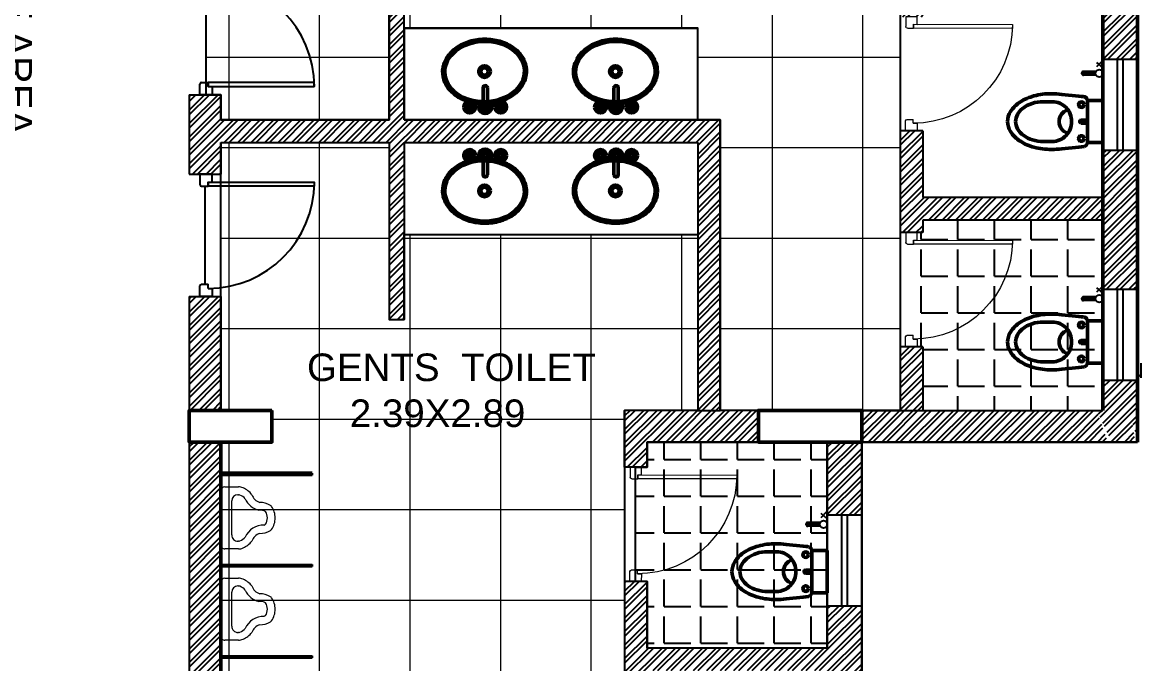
# Model space of a CAD drawing. Header units: millimetres. Extents: x 1521 to 3683, y 1649 to 3322.
# Drawn here: x 1620.914 to 1625.318, y 1658.79 to 1661.314 of the extents above; entities that cross this region are included whole.
import ezdxf

# ---------------------------------------------------------------- set-up
doc = ezdxf.new("R2010")
doc.units = ezdxf.units.MM
doc.header["$LTSCALE"] = 0.1
for name, color, linetype, lineweight in [('COL', 1, 'Continuous', 50), ('DOOR', 8, 'Continuous', 15), ('ELEVATION', 54, 'Continuous', 9), ('plan wall', 7, 'Continuous', 25), ('WALL', 7, 'Continuous', 50)]:
    doc.layers.add(name, color=color, linetype=linetype, lineweight=lineweight)
doc.styles.add('WORKING', font='ARIALN.TTF')
pattern_1 = [(0, (684.8491, 958.43004), (0, 0.35636287), []), (90, (684.8491, 958.43004), (-0.35636287, 0), [])]
pattern_2 = [(45, (959.437575, 807.466503), (-0.0265249055, 0.0265249055), []), (45, (959.437575, 807.48526), (-0.0265249055, 0.0265249055), [])]
pattern_3 = [(0, (684.8491, 958.43004), (0, 0.144420742), [0.105033267, -0.039387475]), (90, (684.8491, 958.43004), (-0.144420742, 0), [0.105033267, -0.039387475])]

# ---------------------------------------------------------------- blocks, each defined once
blk = doc.blocks.new('D75')
at = {"layer": 'DOOR'}
for p, q in [((0.05, 0.7), (0.05, 0.675)), ((0.05, 0.7), (0.075, 0.7)), ((0.05, 0.05), (0.05, 0.075)), ((0.05, 0.05), (0.075, 0.05))]:
    blk.add_line(p, q, dxfattribs=at)
for points in [[(0.075, 0.7), (0.075, 0.75), (0, 0.75), (0, 0.685)], [(0.01, 0.675), (0.05, 0.675)], [(0.01, 0.075), (0.05, 0.075)], [(0.075, 0.05), (0.075, 0), (0, 0), (0, 0.065)]]:
    blk.add_lwpolyline(points, dxfattribs=at)
blk.add_lwpolyline([(0.05, 0.075), (0.05, 0.05), (0.7, 0.05), (0.7, 0.075)], close=True, dxfattribs=at)
for centre, radius, start, end in [((0.01, 0.685), 0.01, 180, 270), ((0.05, 0.05), 0.65, 0, 90), ((0.01, 0.065), 0.01, 90, 180)]:
    blk.add_arc(centre, radius, start, end, dxfattribs=at)
blk = doc.blocks.new('Faucet - Bathroom top')
for p, q in [((-4.107, 0.125), (-4.375, 0.125)), ((-3.75, 0.4788), (-3.75, 0.75)), ((-3.5, 0.482), (-3.5, 0.75)), ((-3.1461, 0.125), (-2.875, 0.125)), ((3.143, 0.125), (2.875, 0.125)), ((3.5, 0.4788), (3.5, 0.75)), ((3.75, 0.482), (3.75, 0.75)), ((4.1039, 0.125), (4.375, 0.125)), ((-4.1039, -0.125), (-4.375, -0.125)), ((-3.75, -0.4821), (-3.75, -0.75)), ((-3.5, -0.4789), (-3.5, -0.75)), ((-3.143, -0.125), (-2.875, -0.125)), ((-0.5, -0.8639), (-0.5, -4.5)), ((0.5, -4.5), (0.5, -0.8631)), ((3.1461, -0.125), (2.875, -0.125)), ((3.5, -0.4821), (3.5, -0.75)), ((3.75, -0.4789), (3.75, -0.75)), ((4.107, -0.125), (4.375, -0.125))]:
    blk.add_line(p, q)
for centre, radius in [((-3.625, 0), 1.375), ((-4.625, 0), 0.2795), ((-3.625, 0), 0.5), ((-3.625, 1), 0.2795), ((-2.625, 0), 0.2795), ((0, 0), 0.5), ((3.625, 0), 1.375), ((2.625, 0), 0.2795), ((3.625, 0), 0.5), ((3.625, 1), 0.2795), ((4.625, 0), 0.2795), ((-3.625, -1), 0.2795), ((3.625, -1), 0.2795)]:
    blk.add_circle(centre, radius)
for centre, radius, start, end in [((-3.625, 0), 1, 105.2407, 164.2093), ((-3.625, 0), 1, 16.44125, 74.07887), ((0, 0), 1.5, 289.6514, 250.3603), ((0, 0), 1, 300.3431, 239.7554), ((3.625, 0), 1, 106.12, 164.0884), ((3.625, 0), 1, 16.23422, 73.90469), ((-3.625, 0), 1, 196.2342, 253.9047), ((-3.625, 0), 1, 286.12, 344.0884), ((3.625, 0), 1, 196.4413, 254.0789), ((3.625, 0), 1, 285.2407, 344.2093), ((0, -4.5), 0.5, 180, 0)]:
    blk.add_arc(centre, radius, start, end)
blk = doc.blocks.new('ura')
for p, q in [((66.9686, 30.005), (66.9686, 30.0928)), ((67.0186, 30.09), (67.0186, 30.0928)), ((67.1686, 30.05), (67.0586, 30.05)), ((67.2786, 30.05), (67.1686, 30.05)), ((67.3186, 30.0928), (67.3186, 30.09)), ((67.3686, 30.0928), (67.3686, 30.005)), ((67.3436, 29.98), (66.9936, 29.98))]:
    blk.add_line(p, q)
for centre, radius, start, end in [((67.1677, 30.2031), 0.1269, 89.60008, 125.10691), ((67.1695, 30.2031), 0.1269, 54.89309, 90.39992), ((67.1889, 30.2342), 0.1204, 147.06315, 181.9449), ((67.1091, 30.2865), 0.025, 125.10691, 148.18796), ((67.1889, 30.2342), 0.0704, 150.65869, 187.46962), ((67.1677, 30.2031), 0.0769, 89.33997, 121.48798), ((67.1695, 30.2031), 0.0769, 58.51202, 90.66003), ((67.1483, 30.2342), 0.0704, 19.89903, 29.34131), ((67.3442, 30.2555), 0.1297, 178.84253, 246.50776), ((67.2281, 30.2865), 0.025, 31.81204, 54.89309), ((67.1483, 30.2342), 0.1204, 358.0551, 32.93685), ((67.114, 30.0616), 0.152, 128.88395, 156.11333), ((66.993, 30.2555), 0.0797, 288.71538, 341.41459), ((66.993, 30.2555), 0.1297, 293.49224, 346.41313), ((67.3442, 30.2555), 0.0797, 198.58541, 251.28462), ((67.2232, 30.0616), 0.152, 23.88667, 51.11605), ((67.0436, 30.0928), 0.075, 156.11333, 180), ((67.0436, 30.0928), 0.025, 156.11333, 180), ((67.114, 30.0616), 0.102, 132.78454, 156.11333), ((67.2232, 30.0616), 0.102, 23.88667, 47.21546), ((67.2936, 30.0928), 0.025, 360, 23.88667), ((67.2936, 30.0928), 0.075, 0, 23.88667), ((67.0586, 30.09), 0.04, 180, 270), ((67.2786, 30.09), 0.04, 270, 0), ((66.9936, 30.005), 0.025, 180, 270), ((67.3436, 30.005), 0.025, 270, 360)]:
    blk.add_arc(centre, radius, start, end)

msp = doc.modelspace()

# ---------------------------------------------------------------- hatches: boundary and pattern name
at = {"lineweight": 0}
h = msp.add_hatch(dxfattribs=at)
h.set_pattern_fill('NET', color=9, scale=0.11224, style=0)
h.set_pattern_definition(pattern_1)
h.paths.add_polyline_path([(1621.6952, 1662.2492), (1624.3687, 1662.2492), (1624.3687, 1659.7868), (1623.6599, 1659.7868), (1623.6599, 1660.9304), (1623.5713, 1660.9304), (1623.5713, 1661.2919), (1622.4169, 1661.2919), (1622.4169, 1661.6278), (1622.3579, 1661.6278), (1622.3579, 1660.9304), (1621.6952, 1660.9304), (1621.6952, 1661.0293), (1621.6369, 1661.0293), (1621.6369, 1661.5114), (1621.6952, 1661.5114)])
h = msp.add_hatch()
h.set_pattern_fill('STEEL', color=256, scale=0.011815, style=0)
h.set_pattern_definition(pattern_2)
h.paths.add_polyline_path([(1625.3021, 1661.6669), (1625.1662, 1661.6669), (1625.1662, 1661.4813), (1625.1662, 1661.1695), (1625.3021, 1661.1695)])
h.paths.add_polyline_path([(1625.1662, 1661.4813), (1624.4574, 1661.4813), (1624.4574, 1661.7438), (1624.4344, 1661.7438), (1624.4344, 1661.7437), (1624.3894, 1661.7438), (1624.3687, 1661.7438), (1624.3687, 1661.3365), (1624.4574, 1661.3365), (1624.4574, 1661.3926), (1625.1662, 1661.3926)])
h.paths.add_polyline_path([(1625.1662, 1660.6247), (1624.4574, 1660.6247), (1624.4574, 1660.8872), (1624.4344, 1660.8872), (1624.4344, 1660.8871), (1624.3894, 1660.8872), (1624.3687, 1660.8872), (1624.3687, 1660.4866), (1624.4574, 1660.4866), (1624.4574, 1660.5361), (1625.1662, 1660.5361)])
h.paths.add_polyline_path([(1625.3021, 1660.8102), (1625.1662, 1660.8102), (1625.1662, 1660.2632), (1625.3021, 1660.2632)])
h.paths.add_polyline_path([(1624.4574, 1660.0373), (1624.4344, 1660.0373), (1624.4344, 1660.0372), (1624.3894, 1660.0373), (1624.3687, 1660.0373), (1624.3687, 1659.7868), (1624.4574, 1659.7868)])
h.paths.add_polyline_path([(1625.0471, 1659.7868), (1624.4574, 1659.7868), (1624.2173, 1659.7868), (1624.2173, 1659.662), (1625.0995, 1659.662)])
h.paths.add_polyline_path([(1625.3021, 1659.904), (1625.1662, 1659.904), (1625.1662, 1659.7868), (1625.1427, 1659.7868), (1625.2009, 1659.662), (1625.2942, 1659.662), (1625.2801, 1659.7473), (1625.3021, 1659.671)])
h.paths.add_polyline_path([(1625.1419, 1659.7868), (1625.0471, 1659.7868), (1625.0995, 1659.662), (1625.1855, 1659.662)])
h = msp.add_hatch()
h.set_pattern_fill('STEEL', color=256, scale=0.011815, style=0)
h.set_pattern_definition(pattern_2)
h.paths.add_polyline_path([(1623.8105, 1659.7868), (1623.6599, 1659.7868), (1623.5713, 1659.7868), (1623.284, 1659.7868), (1623.284, 1659.5627), (1623.3726, 1659.5627), (1623.3726, 1659.662), (1623.8105, 1659.662)])
h.paths.add_polyline_path([(1623.6599, 1660.9304), (1623.5713, 1660.9304), (1622.4169, 1660.9304), (1622.4169, 1661.6278), (1622.3579, 1661.6278), (1622.3579, 1660.9304), (1621.6952, 1660.9304), (1621.6952, 1661.0293), (1621.6369, 1661.0293), (1621.5705, 1661.0293), (1621.5705, 1660.7171), (1621.6952, 1660.7171), (1621.6952, 1660.8418), (1622.3579, 1660.8418), (1622.3579, 1660.1444), (1622.4169, 1660.1444), (1622.4169, 1660.8418), (1623.5713, 1660.8418), (1623.5713, 1659.7868), (1623.6599, 1659.7868)])
h = msp.add_hatch(dxfattribs=at)
h.set_pattern_fill('NET', color=9, scale=0.11224, style=0)
h.set_pattern_definition(pattern_1)
h.paths.add_polyline_path([(1621.6952, 1660.8418), (1622.3579, 1660.8418), (1622.3579, 1660.1444), (1622.4169, 1660.1444), (1622.4169, 1660.4792), (1623.5713, 1660.4792), (1623.5713, 1659.7868), (1623.284, 1659.7868), (1623.284, 1657.9535), (1621.6952, 1657.9535), (1621.6952, 1659.662), (1621.8959, 1659.662), (1621.8959, 1659.7868), (1621.6952, 1659.7868)])
h = msp.add_hatch()
h.set_pattern_fill('ANGLE', color=9, scale=0.020676, style=0)
h.set_pattern_definition(pattern_3)
edge = h.paths.add_edge_path()
edge.add_line((1624.4131, 1660.4865), (1624.4574, 1660.4865))
edge.add_line((1624.4574, 1660.4865), (1624.4574, 1660.5361))
edge.add_line((1624.4574, 1660.5361), (1625.1662, 1660.5361))
edge.add_line((1625.1662, 1660.5361), (1625.1662, 1659.7868))
edge.add_line((1625.1662, 1659.7868), (1624.4574, 1659.7868))
edge.add_line((1624.4574, 1659.7868), (1624.4574, 1660.0373))
edge.add_line((1624.4574, 1660.0373), (1624.4131, 1660.0373))
edge.add_line((1624.4131, 1660.0373), (1624.4142, 1660.4865))
edge.add_line((1624.4142, 1660.4865), (1624.4574, 1660.4865))
h = msp.add_hatch()
h.set_pattern_fill('STEEL', color=256, scale=0.011815, style=0)
h.set_pattern_definition(pattern_2)
h.paths.add_polyline_path([(1621.6952, 1660.2349), (1621.5705, 1660.2349), (1621.5705, 1659.7868), (1621.6952, 1659.7868)])
h = msp.add_hatch()
h.set_pattern_fill('STEEL', color=256, scale=0.011815, style=0)
h.set_pattern_definition(pattern_2)
h.paths.add_polyline_path([(1621.6952, 1659.662), (1621.5705, 1659.662), (1621.5705, 1658.7485), (1621.5705, 1657.7676), (1621.6952, 1657.7676), (1621.6952, 1657.8287)])
h.paths.add_polyline_path([(1623.919, 1657.9535), (1623.3726, 1657.9535), (1623.3726, 1658.2636), (1623.3496, 1658.2635), (1623.3496, 1658.2634), (1623.3047, 1658.2636), (1623.284, 1658.2636), (1623.284, 1657.9535), (1621.6952, 1657.9535), (1621.6952, 1657.8287), (1623.919, 1657.8287)])
h.paths.add_polyline_path([(1624.2173, 1658.1027), (1624.0815, 1658.1027), (1624.0815, 1657.9535), (1624.2173, 1657.9535)])
h.paths.add_polyline_path([(1624.5877, 1657.9535), (1624.2173, 1657.9535), (1624.2173, 1657.8287), (1624.4518, 1657.8287), (1624.4518, 1657.3077), (1624.5877, 1657.3077)])
h.paths.add_polyline_path([(1624.2173, 1659.662), (1624.0815, 1659.662), (1624.0815, 1659.3755), (1624.2173, 1659.3755)])
h.paths.add_polyline_path([(1624.2173, 1659.0163), (1624.0815, 1659.0163), (1624.0815, 1658.8509), (1623.3726, 1658.8509), (1623.3726, 1659.1135), (1623.3496, 1659.1134), (1623.3496, 1659.1133), (1623.3047, 1659.1135), (1623.284, 1659.1135), (1623.284, 1658.7128), (1623.3726, 1658.7128), (1623.3726, 1658.7623), (1624.0815, 1658.7623), (1624.0815, 1658.4619), (1624.2173, 1658.4619)])
h.paths.add_polyline_path([(1621.6952, 1657.2854), (1621.6369, 1657.2854), (1621.5705, 1657.2854), (1621.5705, 1655.4422), (1621.6952, 1655.4422)])
h = msp.add_hatch()
h.set_pattern_fill('ANGLE', color=9, scale=0.020676, style=0)
h.set_pattern_definition(pattern_3)
edge = h.paths.add_edge_path()
edge.add_line((1623.3283, 1659.5627), (1623.3726, 1659.5627))
edge.add_line((1623.3726, 1659.5627), (1623.3726, 1659.662))
edge.add_line((1623.3726, 1659.662), (1624.0815, 1659.662))
edge.add_line((1624.0815, 1659.662), (1624.0815, 1658.8509))
edge.add_line((1624.0815, 1658.8509), (1623.3726, 1658.8509))
edge.add_line((1623.3726, 1658.8509), (1623.3726, 1659.1135))
edge.add_line((1623.3726, 1659.1135), (1623.3271, 1659.1134))
edge.add_line((1623.3271, 1659.1134), (1623.3265, 1659.5627))

# ---------------------------------------------------------------- linework, layer by layer
for p, q in [((1625.3021, 1665.0046), (1625.3021, 1659.662)), ((1622.3579, 1660.9304), (1622.3579, 1661.6278)), ((1622.4169, 1660.9304), (1622.4169, 1661.6278)), ((1622.4169, 1661.2919), (1622.4169, 1660.9304)), ((1623.5713, 1660.9304), (1623.5713, 1661.2919)), ((1621.645, 1661.0614), (1621.645, 1661.0775)), ((1621.645, 1661.0614), (1621.661, 1661.0614)), ((1621.5705, 1661.0293), (1621.5705, 1660.7171)), ((1621.5705, 1661.0293), (1621.6952, 1661.0293)), ((1621.6952, 1661.0293), (1621.6952, 1660.9304)), ((1621.6952, 1660.9304), (1622.3579, 1660.9304)), ((1622.3579, 1660.9304), (1622.2965, 1660.9304)), ((1622.4169, 1660.9304), (1623.6599, 1660.9304)), ((1623.6599, 1660.9304), (1622.4169, 1660.9304)), ((1623.6599, 1660.9304), (1623.6599, 1659.7868)), ((1624.3687, 1660.8872), (1624.3687, 1660.4866)), ((1624.4574, 1660.8872), (1624.3687, 1660.8872)), ((1624.4574, 1660.8872), (1624.4574, 1660.6247)), ((1621.6952, 1660.8418), (1621.6952, 1660.7171)), ((1621.6952, 1660.8418), (1622.3579, 1660.8418)), ((1622.3579, 1660.8418), (1622.3579, 1660.1444)), ((1622.4169, 1660.8418), (1623.5713, 1660.8418)), ((1622.4169, 1660.8418), (1622.4169, 1660.1444)), ((1623.5713, 1660.8418), (1623.5713, 1659.7868)), ((1621.5705, 1660.7171), (1621.6952, 1660.7171)), ((1621.6321, 1660.6688), (1621.6321, 1660.2831)), ((1621.645, 1660.6849), (1621.645, 1660.6688)), ((1621.645, 1660.6849), (1621.661, 1660.6849)), ((1625.1662, 1660.6247), (1624.4574, 1660.6247)), ((1625.1662, 1660.5361), (1624.4574, 1660.5361)), ((1624.4574, 1660.5361), (1624.4574, 1660.4866)), ((1624.4574, 1660.4866), (1624.3687, 1660.4866)), ((1621.645, 1660.2671), (1621.645, 1660.2831)), ((1621.645, 1660.2671), (1621.661, 1660.2671)), ((1621.5705, 1660.2349), (1621.5705, 1659.7868)), ((1621.5705, 1660.2349), (1621.6952, 1660.2349)), ((1621.6952, 1660.2349), (1621.6952, 1659.7868)), ((1622.3579, 1660.1444), (1622.4169, 1660.1444)), ((1624.4574, 1660.0373), (1624.3687, 1660.0373)), ((1624.3687, 1660.0373), (1624.3687, 1659.7868)), ((1624.4574, 1660.0373), (1624.4574, 1659.7868)), ((1621.5705, 1659.7868), (1621.6952, 1659.7868)), ((1623.5713, 1659.7868), (1623.284, 1659.7868)), ((1623.284, 1659.5627), (1623.284, 1659.7868)), ((1623.5713, 1659.7868), (1623.6599, 1659.7868)), ((1623.8105, 1659.7868), (1623.6599, 1659.7868)), ((1624.2173, 1659.7868), (1625.1662, 1659.7868)), ((1621.5705, 1659.662), (1621.5705, 1658.7485)), ((1624.0815, 1659.662), (1623.3726, 1659.662)), ((1623.3726, 1659.662), (1623.3726, 1659.5627)), ((1624.0815, 1658.8509), (1624.0815, 1659.662)), ((1624.2173, 1659.662), (1625.3021, 1659.662)), ((1624.2173, 1657.9535), (1624.2173, 1659.662)), ((1625.3021, 1659.662), (1624.2173, 1659.662)), ((1624.2173, 1659.662), (1624.2173, 1657.9535)), ((1623.3726, 1659.5627), (1623.284, 1659.5627)), ((1622.0546, 1659.5391), (1622.0546, 1659.5317)), ((1622.0546, 1659.1797), (1622.0546, 1659.1723)), ((1623.284, 1659.1135), (1623.284, 1658.7128)), ((1623.3726, 1659.1135), (1623.284, 1659.1135)), ((1623.3726, 1659.1135), (1623.3726, 1658.8509)), ((1624.0815, 1658.8509), (1623.3726, 1658.8509)), ((1622.0546, 1658.8203), (1622.0546, 1658.8129))]:
    msp.add_line(p, q)
at = {"color": 3}
for p, q in [((1625.317, 1659.9153), (1625.317, 1659.9729)), ((1625.3182, 1659.9163), (1625.3021, 1659.9324))]:
    msp.add_line(p, q, dxfattribs=at)
for points in [[(1621.6952, 1662.2492), (1624.3687, 1662.2492), (1624.3687, 1659.7868), (1623.6599, 1659.7868), (1623.6599, 1660.9304), (1623.5713, 1660.9304), (1623.5713, 1661.2919), (1622.4169, 1661.2919), (1622.4169, 1661.6278), (1622.3579, 1661.6278), (1622.3579, 1660.9304), (1621.6952, 1660.9304), (1621.6952, 1661.0293), (1621.6369, 1661.0293), (1621.6369, 1661.5114), (1621.6952, 1661.5114), (1621.6952, 1662.2492), (1624.3687, 1662.2492)], [(1621.661, 1661.0614), (1621.661, 1661.0293), (1621.6128, 1661.0293), (1621.6128, 1661.0711)], [(1621.6192, 1661.0775), (1621.645, 1661.0775)], [(1621.6952, 1660.8418), (1622.3579, 1660.8418), (1622.3579, 1660.1444), (1622.4169, 1660.1444), (1622.4169, 1660.4792), (1623.5713, 1660.4792), (1623.5713, 1659.7868), (1623.284, 1659.7868), (1623.284, 1657.9535), (1621.6952, 1657.9535), (1621.6952, 1659.662), (1621.8959, 1659.662), (1621.8959, 1659.7868), (1621.6952, 1659.7868), (1621.6952, 1660.8418)], [(1621.661, 1660.6849), (1621.661, 1660.7171), (1621.6128, 1660.7171), (1621.6128, 1660.6753)], [(1621.6192, 1660.6688), (1621.645, 1660.6688)], [(1621.661, 1660.2671), (1621.661, 1660.2349), (1621.6128, 1660.2349), (1621.6128, 1660.2767)], [(1621.6192, 1660.2831), (1621.645, 1660.2831)], [(1623.8105, 1659.7868), (1623.8105, 1659.662), (1623.3726, 1659.662), (1623.3727, 1659.5627)], [(1623.3283, 1659.5627), (1623.3726, 1659.5627), (1623.3726, 1659.662), (1624.0815, 1659.662), (1624.0815, 1658.8509), (1623.3726, 1658.8509), (1623.3726, 1659.1135), (1623.3271, 1659.1134), (1623.3265, 1659.5627)]]:
    msp.add_lwpolyline(points)
at = {"color": 253}
for points in [[(1625.3021, 1661.1695), (1625.3021, 1660.8102), (1625.1662, 1660.8102), (1625.1662, 1661.1695)], [(1625.2446, 1661.1695), (1625.2446, 1660.8102), (1625.2237, 1660.8102), (1625.2237, 1661.1695)], [(1625.3021, 1660.2632), (1625.3021, 1659.904), (1625.1662, 1659.904), (1625.1662, 1660.2632)], [(1625.2446, 1660.2632), (1625.2446, 1659.904), (1625.2237, 1659.904), (1625.2237, 1660.2632)], [(1624.2173, 1659.3755), (1624.2173, 1659.0163), (1624.0815, 1659.0163), (1624.0815, 1659.3755)], [(1624.1598, 1659.3755), (1624.1598, 1659.0163), (1624.139, 1659.0163), (1624.139, 1659.3755)]]:
    msp.add_lwpolyline(points, close=True, dxfattribs=at)
for points in [[(1621.645, 1661.0775), (1621.645, 1661.0614), (1622.0628, 1661.0614), (1622.0628, 1661.0775)], [(1621.645, 1660.6688), (1621.645, 1660.6849), (1622.0628, 1660.6849), (1622.0628, 1660.6688)]]:
    msp.add_lwpolyline(points, close=True)
for centre, radius, start, end in [((1621.645, 1661.0614), 0.4179, 0, 90), ((1621.6192, 1661.0711), 0.00643, 90, 180), ((1621.6192, 1660.6753), 0.00643, 180, 270), ((1621.645, 1660.6849), 0.4179, 270, 0), ((1621.6192, 1660.2767), 0.00643, 90, 180)]:
    msp.add_arc(centre, radius, start, end)
at = {"layer": 'COL'}
for points in [[(1621.8959, 1659.7868), (1621.8959, 1659.662), (1621.5705, 1659.662), (1621.5705, 1659.7868)], [(1624.2173, 1659.7868), (1624.2173, 1659.662), (1623.8105, 1659.662), (1623.8105, 1659.7868)]]:
    msp.add_lwpolyline(points, close=True, dxfattribs=at)
at = {"layer": 'plan wall'}
for p, q in [((1625.1426, 1661.1405), (1625.1663, 1661.1648)), ((1625.1663, 1661.1354), (1625.1426, 1661.1559)), ((1625.1367, 1661.1136), (1625.0818, 1661.1137)), ((1625.1387, 1661.1062), (1625.0878, 1661.1063)), ((1625.1387, 1661.121), (1625.0879, 1661.1211)), ((1625.1426, 1660.2532), (1625.1663, 1660.2775)), ((1625.1663, 1660.248), (1625.1426, 1660.2686)), ((1625.1367, 1660.2262), (1625.0818, 1660.2264)), ((1625.1387, 1660.2188), (1625.0878, 1660.219)), ((1625.1387, 1660.2336), (1625.0879, 1660.2337)), ((1624.0578, 1659.365), (1624.0815, 1659.3893)), ((1624.0815, 1659.3599), (1624.0578, 1659.3804)), ((1624.0519, 1659.3381), (1623.9971, 1659.3382)), ((1624.0539, 1659.3454), (1624.0031, 1659.3456)), ((1624.0539, 1659.3307), (1624.0031, 1659.3308))]:
    msp.add_line(p, q, dxfattribs=at)
for centre, major_axis, ratio, start_param, end_param in [((1625.1515, 1661.1135), (-0.0148, 0.0003), 0.999968, 3.157287497747048, 9.440472804926635), ((1625.0892, 1661.1137), (0.00738, 0.00032), 0.999966, 1.524714, 4.666306), ((1625.0892, 1660.2263), (0.00738, 0.00032), 0.999966, 1.524714, 4.666306), ((1625.1515, 1660.2262), (-0.0148, 0.0003), 0.999968, 3.157287497747048, 9.440472804926635), ((1624.0044, 1659.3382), (0.00738, 0.00032), 0.999966, 1.524714, 4.666306), ((1624.0667, 1659.338), (-0.0148, 0.0003), 0.999968, 3.157287497747048, 9.440472804926635)]:
    msp.add_ellipse(centre, major_axis=major_axis, ratio=ratio, start_param=start_param, end_param=end_param, dxfattribs=at)
at = {"layer": 'WALL'}
for p, q in [((1625.3021, 1665.0046), (1625.3021, 1659.662)), ((1625.1662, 1664.8798), (1625.1662, 1659.7868)), ((1624.9321, 1661.0019), (1624.9666, 1661.0019)), ((1625.0042, 1661.0304), (1625.0711, 1661.024)), ((1625.0711, 1661.024), (1625.0823, 1661.0229)), ((1625.0823, 1661.0229), (1625.0897, 1661.0222)), ((1625.1047, 1660.8407), (1625.1047, 1661.0065)), ((1625.1047, 1661.0065), (1625.1662, 1661.0065)), ((1625.1662, 1661.0065), (1625.1662, 1660.8407)), ((1625.1047, 1660.9292), (1625.0804, 1660.9292)), ((1625.0804, 1660.918), (1625.1047, 1660.918)), ((1624.9321, 1660.8454), (1624.9666, 1660.8454)), ((1625.0042, 1660.8169), (1625.0711, 1660.8233)), ((1625.0711, 1660.8233), (1625.0916, 1660.8252)), ((1625.0711, 1660.8233), (1625.0711, 1660.8233)), ((1625.0916, 1660.8252), (1625.0935, 1660.8257)), ((1625.1047, 1660.8407), (1625.1662, 1660.8407)), ((1625.0042, 1660.1627), (1625.0711, 1660.1564)), ((1624.9321, 1660.1342), (1624.9666, 1660.1342)), ((1625.0711, 1660.1564), (1625.0823, 1660.1553)), ((1625.0823, 1660.1553), (1625.0897, 1660.1546)), ((1625.1047, 1659.9731), (1625.1047, 1660.1389)), ((1625.1047, 1660.1389), (1625.1662, 1660.1389)), ((1625.1662, 1660.1389), (1625.1662, 1659.9731)), ((1625.1047, 1660.0616), (1625.0804, 1660.0616)), ((1625.0804, 1660.0504), (1625.1047, 1660.0504)), ((1624.9321, 1659.9777), (1624.9666, 1659.9777)), ((1625.0042, 1659.9492), (1625.0711, 1659.9556)), ((1625.0711, 1659.9556), (1625.0916, 1659.9576)), ((1625.0711, 1659.9556), (1625.0711, 1659.9556)), ((1625.0916, 1659.9576), (1625.0935, 1659.958)), ((1625.1047, 1659.9731), (1625.1662, 1659.9731)), ((1621.6952, 1659.662), (1621.6952, 1657.7676)), ((1623.9194, 1659.2585), (1623.9863, 1659.2521)), ((1623.9863, 1659.2521), (1623.9976, 1659.251)), ((1623.9976, 1659.251), (1624.005, 1659.2503)), ((1623.8473, 1659.2299), (1623.8818, 1659.2299)), ((1624.0199, 1659.0688), (1624.0199, 1659.2346)), ((1624.0199, 1659.2346), (1624.0815, 1659.2346)), ((1624.0815, 1659.2346), (1624.0815, 1659.0688)), ((1624.0199, 1659.1573), (1623.9956, 1659.1573)), ((1623.9956, 1659.1461), (1624.0199, 1659.1461)), ((1623.8473, 1659.0735), (1623.8818, 1659.0735)), ((1624.0199, 1659.0688), (1624.0815, 1659.0688)), ((1623.9194, 1659.0449), (1623.9863, 1659.0513)), ((1623.9863, 1659.0513), (1624.0068, 1659.0533)), ((1623.9863, 1659.0513), (1623.9863, 1659.0513)), ((1624.0068, 1659.0533), (1624.0087, 1659.0538))]:
    msp.add_line(p, q, dxfattribs=at)
at = {"layer": 'WALL', "color": 253, "lineweight": 25, "ltscale": 3}
for p, q in [((1622.4169, 1661.2919), (1623.5713, 1661.2919)), ((1622.4169, 1660.4792), (1623.5713, 1660.4792)), ((1621.6952, 1659.5317), (1622.0546, 1659.5317)), ((1621.6952, 1659.1797), (1622.0546, 1659.1797)), ((1621.6952, 1659.1723), (1622.0546, 1659.1723)), ((1621.6952, 1658.8203), (1622.0546, 1658.8203)), ((1621.6952, 1658.8129), (1622.0546, 1658.8129))]:
    msp.add_line(p, q, dxfattribs=at)
at = {"layer": 'WALL', "color": 253, "ltscale": 3}
msp.add_line((1621.6952, 1659.5391), (1622.0546, 1659.5391), dxfattribs=at)
at = {"layer": 'WALL'}
for points in [[(1624.7908, 1660.9236, -0.145262), (1624.8024, 1660.9628, -0.107171), (1624.8414, 1661.0013, -0.077404), (1624.8946, 1661.0246, -0.064521), (1624.9635, 1661.0335, -0.037845), (1625.0042, 1661.0304, -0.002814)], [(1624.8483, 1660.9742, -0.175199), (1624.9321, 1661.0019, -0.071828)], [(1624.8222, 1660.9236, -0.13248), (1624.8299, 1660.9521, -0.084036), (1624.8483, 1660.9742, -0.083183)], [(1625.0042, 1660.8169, -0.037845), (1624.9635, 1660.8138, -0.064521), (1624.8946, 1660.8227, -0.077404), (1624.8414, 1660.8459, -0.107171), (1624.8024, 1660.8845, -0.145262), (1624.7908, 1660.9236, -0.145262)], [(1624.9321, 1660.8454, -0.071828), (1624.8886, 1660.8517, -0.083183), (1624.8544, 1660.8683, -0.106691), (1624.8299, 1660.8952, -0.13248), (1624.8222, 1660.9236, -0.13248)], [(1624.7908, 1660.056, -0.145262), (1624.8024, 1660.0951, -0.107171), (1624.8414, 1660.1337, -0.077404), (1624.8946, 1660.1569, -0.064521), (1624.9635, 1660.1658, -0.037845), (1625.0042, 1660.1627, -0.002814)], [(1624.8483, 1660.1065, -0.175199), (1624.9321, 1660.1342, -0.071828)], [(1624.8222, 1660.056, -0.13248), (1624.8299, 1660.0844, -0.084036), (1624.8483, 1660.1065, -0.083183)], [(1625.0042, 1659.9492, -0.037845), (1624.9635, 1659.9461, -0.064521), (1624.8946, 1659.955, -0.077404), (1624.8414, 1659.9783, -0.107171), (1624.8024, 1660.0168, -0.145262), (1624.7908, 1660.056, -0.145262)], [(1624.9321, 1659.9777, -0.071828), (1624.8886, 1659.984, -0.083183), (1624.8544, 1660.0007, -0.106691), (1624.8299, 1660.0275, -0.13248), (1624.8222, 1660.056, -0.13248)], [(1623.706, 1659.1517, -0.145262), (1623.7177, 1659.1908, -0.107171), (1623.7566, 1659.2294, -0.077404), (1623.8098, 1659.2526, -0.064521), (1623.8787, 1659.2616, -0.037845), (1623.9194, 1659.2585, -0.002814)], [(1623.7374, 1659.1517, -0.13248), (1623.7451, 1659.1802, -0.084036), (1623.7635, 1659.2023, -0.083183)], [(1623.7635, 1659.2023, -0.175199), (1623.8473, 1659.2299, -0.071828)], [(1623.9194, 1659.0449, -0.037845), (1623.8787, 1659.0418, -0.064521), (1623.8098, 1659.0508, -0.077404), (1623.7566, 1659.074, -0.107171), (1623.7177, 1659.1126, -0.145262), (1623.706, 1659.1517, -0.145262)], [(1623.8473, 1659.0735, -0.071828), (1623.8038, 1659.0798, -0.083183), (1623.7696, 1659.0964, -0.106691), (1623.7451, 1659.1233, -0.13248), (1623.7374, 1659.1517, -0.13248)]]:
    msp.add_lwpolyline(points, format="xyb", dxfattribs=at)
for centre, radius in [((1622.7327, 1661.1206), 0.0228), ((1622.7327, 1661.1206), 0.0143), ((1623.2477, 1661.1206), 0.0228), ((1623.2477, 1661.1206), 0.0143), ((1625.0811, 1660.9903), 0.0109), ((1625.0811, 1660.8569), 0.0109), ((1622.7327, 1660.6505), 0.0228), ((1622.7327, 1660.6505), 0.0143), ((1623.2477, 1660.6505), 0.0228), ((1623.2477, 1660.6505), 0.0143), ((1625.0811, 1660.1227), 0.0109), ((1625.0811, 1659.9893), 0.0109), ((1623.9964, 1659.2184), 0.0109), ((1623.9964, 1659.085), 0.0109)]:
    msp.add_circle(centre, radius, dxfattribs=at)
for centre, radius, start, end in [((1624.9666, 1660.9264), 0.0754, 357.8757, 90), ((1625.089, 1661.0065), 0.0157, 73.4788, 79.3576), ((1625.089, 1661.0065), 0.0157, 0, 73.4788), ((1625.0419, 1660.9236), 0.0484, 106.5708, 253.4292), ((1624.9666, 1660.9208), 0.0754, 270, 2.1243), ((1625.0804, 1660.9236), 0.00562, 90, 270), ((1625.089, 1660.8407), 0.0157, 286.5212, 0), ((1624.9666, 1660.0588), 0.0754, 357.8757, 90), ((1625.089, 1660.1389), 0.0157, 73.4788, 79.3576), ((1625.089, 1660.1389), 0.0157, 0, 73.4788), ((1625.0419, 1660.056), 0.0484, 106.5708, 253.4292), ((1624.9666, 1660.0532), 0.0754, 270, 2.1243), ((1625.0804, 1660.056), 0.00562, 90, 270), ((1625.089, 1659.9731), 0.0157, 286.5212, 0), ((1624.0042, 1659.2346), 0.0157, 73.4788, 79.3576), ((1624.0042, 1659.2346), 0.0157, 0, 73.4788), ((1623.8818, 1659.1545), 0.0754, 357.8757, 90), ((1623.9572, 1659.1517), 0.0484, 106.5708, 253.4292), ((1623.8818, 1659.1489), 0.0754, 270, 2.1243), ((1623.9956, 1659.1517), 0.00562, 90, 270), ((1624.0042, 1659.0688), 0.0157, 286.5212, 0)]:
    msp.add_arc(centre, radius, start, end, dxfattribs=at)
at = {"layer": 'WALL', "extrusion": (0, 0, -1)}
for centre in [(1622.7327, 1661.1206), (1623.2477, 1661.1206)]:
    msp.add_ellipse(centre, major_axis=(0.1566, 0.0033), ratio=0.757949, dxfattribs=at)
at = {"layer": 'WALL'}
for centre in [(1622.7327, 1660.6505), (1623.2477, 1660.6505)]:
    msp.add_ellipse(centre, major_axis=(0.1566, -0.0033), ratio=0.757949, dxfattribs=at)
for points in [[(1622.8978, 1661.1241), (1622.898, 1661.1143), (1622.8967, 1661.1045), (1622.8896, 1661.0792), (1622.8814, 1661.0642), (1622.8586, 1661.0378), (1622.8441, 1661.0263), (1622.8108, 1661.0081), (1622.7921, 1661.0014), (1622.7528, 1660.9936), (1622.7323, 1660.9924), (1622.6923, 1660.9959), (1622.6727, 1661.0005), (1622.6369, 1661.0149), (1622.6208, 1661.0247), (1622.5942, 1661.0484), (1622.5837, 1661.0623), (1622.57, 1661.0923), (1622.5669, 1661.1085), (1622.5687, 1661.1407), (1622.5736, 1661.1566), (1622.5904, 1661.1858), (1622.6023, 1661.1991), (1622.6313, 1661.2213), (1622.6485, 1661.2303), (1622.6856, 1661.243), (1622.7056, 1661.2467), (1622.746, 1661.2484), (1622.7663, 1661.2464), (1622.8046, 1661.2368), (1622.8226, 1661.2292), (1622.8539, 1661.2095), (1622.8672, 1661.1973), (1622.8871, 1661.1697), (1622.8938, 1661.1542), (1622.8972, 1661.1336), (1622.8977, 1661.1288), (1622.8978, 1661.1241)], [(1623.4127, 1661.1241), (1623.4129, 1661.1143), (1623.4116, 1661.1045), (1623.4046, 1661.0792), (1623.3963, 1661.0642), (1623.3735, 1661.0378), (1623.359, 1661.0263), (1623.3257, 1661.0081), (1623.307, 1661.0014), (1623.2678, 1660.9936), (1623.2473, 1660.9924), (1623.2072, 1660.9959), (1623.1876, 1661.0005), (1623.1519, 1661.0149), (1623.1357, 1661.0247), (1623.1091, 1661.0484), (1623.0986, 1661.0623), (1623.085, 1661.0923), (1623.0819, 1661.1085), (1623.0836, 1661.1407), (1623.0885, 1661.1566), (1623.1054, 1661.1858), (1623.1173, 1661.1991), (1623.1463, 1661.2213), (1623.1634, 1661.2303), (1623.2005, 1661.243), (1623.2205, 1661.2467), (1623.2609, 1661.2484), (1623.2812, 1661.2464), (1623.3196, 1661.2368), (1623.3376, 1661.2292), (1623.3689, 1661.2095), (1623.3821, 1661.1973), (1623.4021, 1661.1697), (1623.4087, 1661.1542), (1623.4122, 1661.1336), (1623.4126, 1661.1288), (1623.4127, 1661.1241)], [(1622.8978, 1660.647), (1622.898, 1660.6568), (1622.8967, 1660.6667), (1622.8896, 1660.6919), (1622.8814, 1660.7069), (1622.8586, 1660.7334), (1622.8441, 1660.7449), (1622.8108, 1660.7631), (1622.7921, 1660.7697), (1622.7528, 1660.7776), (1622.7323, 1660.7787), (1622.6923, 1660.7752), (1622.6727, 1660.7706), (1622.6369, 1660.7562), (1622.6208, 1660.7464), (1622.5942, 1660.7227), (1622.5837, 1660.7088), (1622.57, 1660.6788), (1622.5669, 1660.6626), (1622.5687, 1660.6304), (1622.5736, 1660.6145), (1622.5904, 1660.5853), (1622.6023, 1660.572), (1622.6313, 1660.5498), (1622.6485, 1660.5408), (1622.6856, 1660.5281), (1622.7056, 1660.5244), (1622.746, 1660.5227), (1622.7663, 1660.5248), (1622.8046, 1660.5344), (1622.8226, 1660.5419), (1622.8539, 1660.5616), (1622.8672, 1660.5738), (1622.8871, 1660.6015), (1622.8938, 1660.6169), (1622.8972, 1660.6375), (1622.8977, 1660.6423), (1622.8978, 1660.647)], [(1623.4127, 1660.647), (1623.4129, 1660.6568), (1623.4116, 1660.6667), (1623.4046, 1660.6919), (1623.3963, 1660.7069), (1623.3735, 1660.7334), (1623.359, 1660.7449), (1623.3257, 1660.7631), (1623.307, 1660.7697), (1623.2678, 1660.7776), (1623.2473, 1660.7787), (1623.2072, 1660.7752), (1623.1876, 1660.7706), (1623.1519, 1660.7562), (1623.1357, 1660.7464), (1623.1091, 1660.7227), (1623.0986, 1660.7088), (1623.085, 1660.6788), (1623.0819, 1660.6626), (1623.0836, 1660.6304), (1623.0885, 1660.6145), (1623.1054, 1660.5853), (1623.1173, 1660.572), (1623.1463, 1660.5498), (1623.1634, 1660.5408), (1623.2005, 1660.5281), (1623.2205, 1660.5244), (1623.2609, 1660.5227), (1623.2812, 1660.5248), (1623.3196, 1660.5344), (1623.3376, 1660.5419), (1623.3689, 1660.5616), (1623.3821, 1660.5738), (1623.4021, 1660.6015), (1623.4087, 1660.6169), (1623.4122, 1660.6375), (1623.4126, 1660.6423), (1623.4127, 1660.647)]]:
    msp.add_open_spline(points, degree=3, knots=[0, 0, 0, 0, 0.226401, 0.226401, 0.598061, 0.598061, 0.969721, 0.969721, 1.341381, 1.341381, 1.713041, 1.713041, 2.084701, 2.084701, 2.456361, 2.456361, 2.828021, 2.828021, 3.199681, 3.199681, 3.571341, 3.571341, 3.943001, 3.943001, 4.314661, 4.314661, 4.686321, 4.686321, 5.057982, 5.057982, 5.429642, 5.429642, 5.801302, 5.801302, 6.172962, 6.172962, 6.283185, 6.283185, 6.283185, 6.283185], dxfattribs=at)

# ---------------------------------------------------------------- block references
at = {"layer": 'DOOR', "xscale": -0.5990086221279105, "yscale": 0.5990086221277126, "zscale": 0.5990086221273982, "rotation": 179.8526354485744}
for p in [(1624.3906, 1661.3365), (1624.3906, 1660.4866), (1623.3058, 1659.5627)]:
    msp.add_blockref('D75', p, dxfattribs=at)
at = {"layer": 'ELEVATION', "xscale": 0.6101997841647063, "yscale": 0.6101997841637968, "zscale": 0.6101997841641076, "rotation": 270}
for p in [(1603.4014, 1700.3495), (1603.4014, 1699.9901)]:
    msp.add_blockref('ura', p, dxfattribs=at)
at = {"layer": 'WALL', "xscale": -0.0168583248996583, "yscale": 0.0168583248996583, "zscale": 0.0168583248995271, "rotation": 180}
for p in [(1622.7353, 1660.981), (1623.2502, 1660.981)]:
    msp.add_blockref('Faucet - Bathroom top', p, dxfattribs=at)
at = {"layer": 'WALL', "xscale": 0.0168583248996583, "yscale": 0.0168583248996583, "zscale": 0.0168583248995271}
for p in [(1622.7353, 1660.7901), (1623.2502, 1660.7901)]:
    msp.add_blockref('Faucet - Bathroom top', p, dxfattribs=at)

# ---------------------------------------------------------------- texts
at = {"ltscale": 0.2, "insert": (1620.9516, 1662.7396), "char_height": 0.108478, "width": 2.869906, "attachment_point": 1, "rotation": 270, "style": 'WORKING'}
msp.add_mtext('{\\f@Arial Unicode MS|b0|i0|c0|p34;1.2 WIDE PASSAGE AREA}', dxfattribs=at)
at = {"ltscale": 0.2, "insert": (1622.034, 1660.0105), "char_height": 0.108478, "width": 2.869906, "attachment_point": 1, "style": 'WORKING'}
msp.add_mtext('{\\f@Arial Unicode MS|b0|i0|c0|p34;GENTS  TOILET\\P    2.39X2.89}', dxfattribs=at)

doc.saveas('drawing.dxf')
